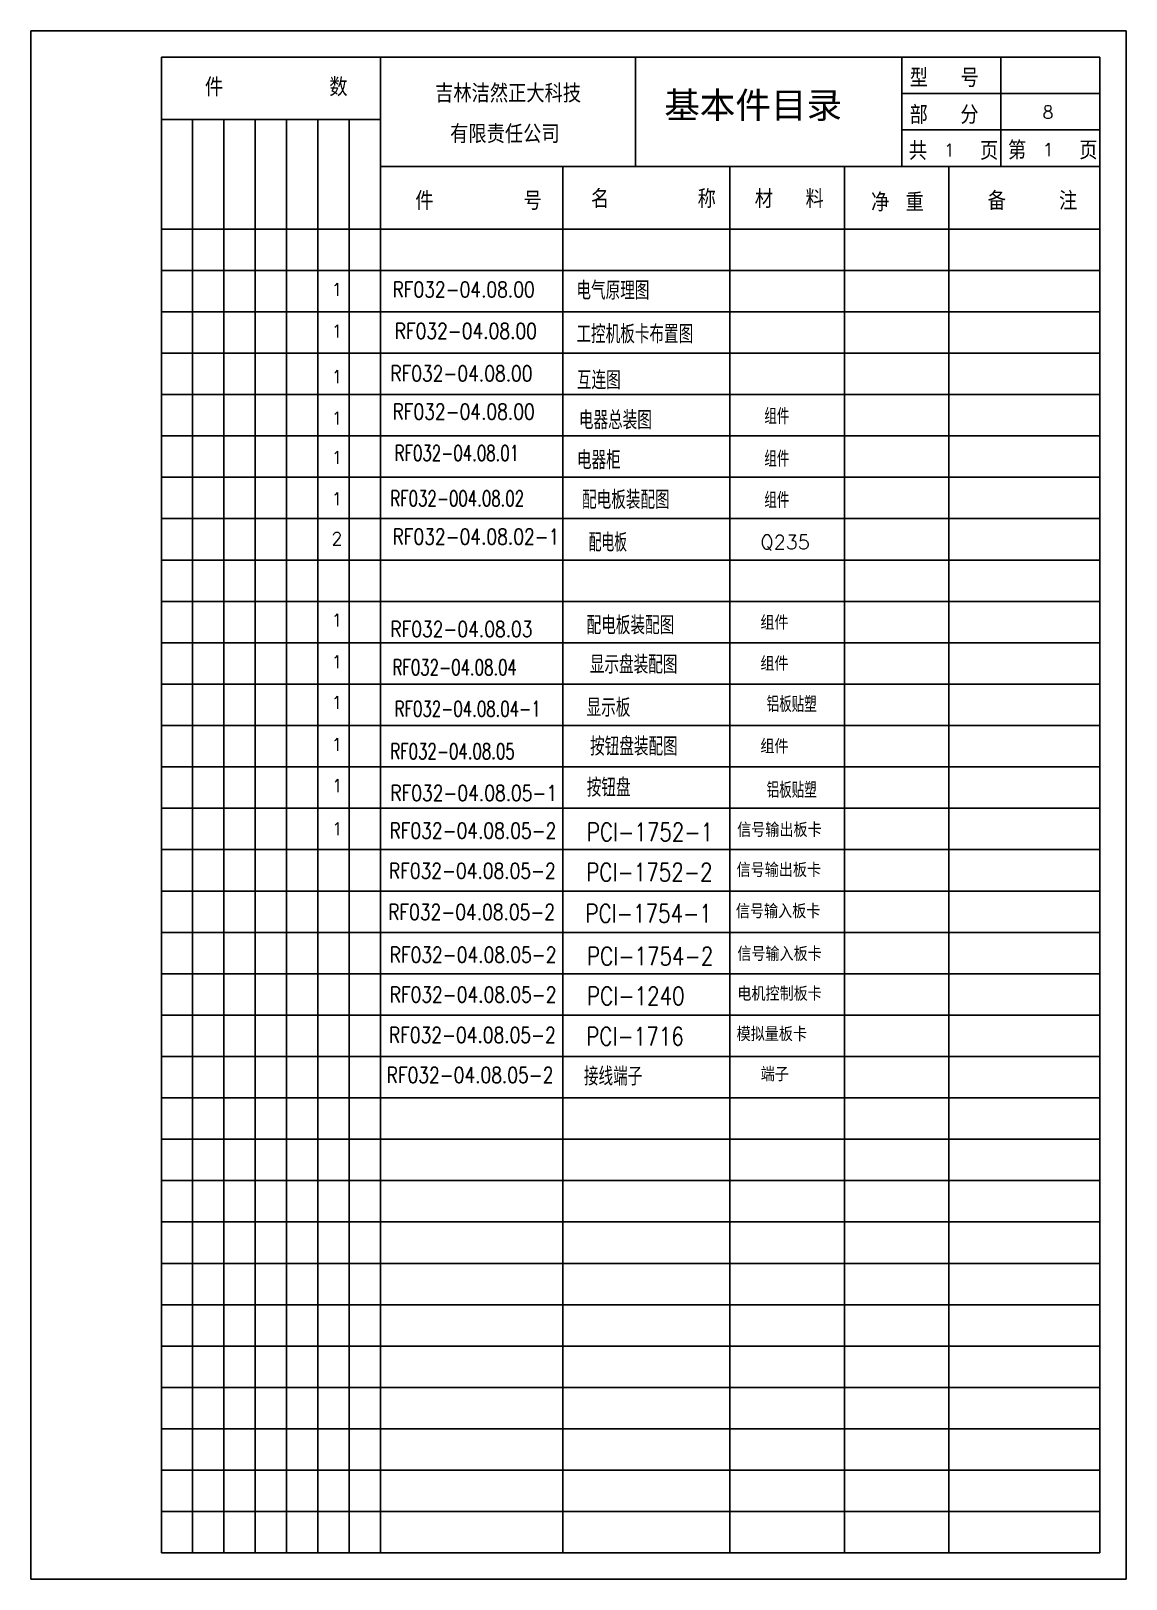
# Model space of a CAD drawing. Extents: x 0 to 210, y 0 to 297.
import ezdxf

# ---------------------------------------------------------------- set-up
doc = ezdxf.new("R2010")
doc.units = 0
for name, color, linetype in [('01', 7, 'CONTINUOUS'), ('02', 1, 'CONTINUOUS'), ('03C', 3, 'CONTINUOUS')]:
    doc.layers.add(name, color=color, linetype=linetype)
doc.styles.get("Standard").update_dxf_attribs({"font": 'txt.shx', "bigfont": 'hzfs.shx'})

msp = doc.modelspace()

# ---------------------------------------------------------------- linework, layer by layer
at = {"layer": '01'}
for p, q in [((25, 5), (25, 292)), ((25, 292), (205, 292)), ((67, 5), (67, 292)), ((115.96, 292), (115.96, 271)), ((167, 292), (167, 271)), ((205, 292), (205, 5)), ((67, 271), (205, 271)), ((25, 50), (25, 5)), ((205, 5), (25, 5))]:
    msp.add_line(p, q, dxfattribs=at)
at = {"layer": '02'}
for p, q in [((186, 292), (186, 271)), ((167, 285), (205, 285)), ((25, 280), (67, 280)), ((31, 5), (31, 280)), ((37, 5), (37, 280)), ((43, 5), (43, 280)), ((49, 5), (49, 280)), ((55, 5), (55, 280)), ((61, 5), (61, 280)), ((167, 278), (205, 278)), ((102, 5), (102, 271)), ((134, 5), (134, 271)), ((156, 5), (156, 271)), ((176, 5), (176, 271)), ((25, 259), (74, 259)), ((74, 259), (205, 259)), ((205, 251.06), (25, 251.06)), ((205, 243.12), (25, 243.12)), ((205, 235.19), (25, 235.19)), ((205, 227.25), (25, 227.25)), ((205, 219.31), (25, 219.31)), ((205, 211.38), (25, 211.38)), ((205, 203.44), (25, 203.44)), ((205, 195.5), (25, 195.5)), ((205, 187.56), (25, 187.56)), ((205, 179.62), (25, 179.62)), ((205, 171.69), (25, 171.69)), ((205, 163.75), (25, 163.75)), ((205, 155.81), (25, 155.81)), ((205, 147.88), (25, 147.88)), ((205, 139.94), (25, 139.94)), ((205, 132), (25, 132)), ((205, 124.06), (25, 124.06)), ((205, 116.12), (25, 116.12)), ((205, 108.19), (25, 108.19)), ((205, 100.25), (25, 100.25)), ((205, 92.31), (25, 92.31)), ((205, 84.38), (25, 84.38)), ((205, 76.44), (25, 76.44)), ((205, 68.5), (25, 68.5)), ((205, 60.56), (25, 60.56)), ((205, 52.62), (25, 52.62)), ((205, 44.69), (25, 44.69)), ((205, 36.75), (25, 36.75)), ((205, 28.81), (25, 28.81)), ((205, 20.88), (25, 20.88)), ((205, 12.94), (25, 12.94))]:
    msp.add_line(p, q, dxfattribs=at)
at = {"layer": '02', "linetype": 'Continuous'}
msp.add_lwpolyline([(0, 0), (0, 297), (210, 297), (210, 0)], close=True, dxfattribs=at)

# ---------------------------------------------------------------- texts
at = {"layer": '03C'}
for s, height, p in [('件      数', 3.5, (33.36, 284.47)), (' 型  号', 3.5, (165.4, 286.24)), ('吉林洁然正大科技', 3.5, (77.5, 283.27)), ('部  分', 3.5, (168.49, 279.15)), ('8', 2.45, (193.99, 280.21)), ('有限责任公司', 3.5, (80.38, 275.47)), ('第   页', 3.5, (187.36, 272.34)), ('共   页', 3.5, (168.34, 272.25)), ('1', 2.45, (175.08, 272.91)), ('1', 2.45, (194.02, 273)), (' 件     号', 3.5, (70.6, 262.66)), ('名     称', 3.5, (107.39, 263.03)), ('材  料', 3.5, (138.8, 263.03)), ('净 重', 3.5, (161.1, 262.38)), ('备   注', 3.5, (183.47, 262.66)), ('1', 2.45, (57.62, 246.16)), ('1', 2.45, (57.62, 238.2)), ('1', 2.45, (57.62, 229.45)), ('1', 2.45, (57.62, 221.51)), ('1', 2.45, (57.62, 213.96)), ('1', 2.45, (57.62, 206)), ('2', 2.45, (57.62, 198.37)), ('Q235', 2.7, (139.88, 197.6)), ('1', 2.45, (57.62, 182.72)), ('组件', 2.7, (139.88, 182.13)), ('1', 2.45, (57.62, 174.72)), ('组件', 2.7, (139.88, 174.25)), ('1', 2.45, (57.62, 166.92)), ('1', 2.45, (57.62, 158.86)), ('组件', 2.7, (139.88, 158.38)), ('1', 2.45, (57.69, 150.98)), ('1', 2.45, (57.7, 142.71)), ('信号输出板卡', 2.7, (135.43, 142.37)), ('信号输出板卡', 2.7, (135.32, 134.67)), ('信号输入板卡', 2.7, (135.18, 126.76)), ('信号输入板卡', 2.7, (135.46, 118.57)), ('电机控制板卡', 2.7, (135.46, 110.93)), ('模拟量板卡', 2.7, (135.32, 103.19)), ('端子', 2.7, (139.94, 95.49))]:
    msp.add_text(s, height=height, dxfattribs=at).set_placement(p)
for s, height, width, p in [('RF032-04.08.00', 3, 0.8, (69.34, 245.9)), ('电气原理图', 3.5, 0.8, (104.6, 245.45)), ('RF032-04.08.00', 3, 0.8, (69.76, 237.95)), ('工控机板卡布置图', 3.5, 0.8, (104.6, 237.08)), ('RF032-04.08.00', 3, 0.8, (68.92, 229.79)), ('互连图', 3.5, 0.8, (104.7, 228.24)), ('RF032-04.08.00', 3, 0.8, (69.34, 222.46)), ('电器总装图', 3.5, 0.8, (105.07, 220.58)), ('组件', 3, 0.8, (140.64, 221.56)), ('RF032-04.08.01', 3, 0.7, (69.76, 214.51)), ('电器柜', 3.5, 0.8, (104.7, 212.92)), ('组件', 3, 0.8, (140.64, 213.41)), ('RF032-004.08.02', 3, 0.7, (68.92, 205.81)), ('配电板装配图', 3.5, 0.8, (105.68, 205.3)), ('组件', 3, 0.8, (140.64, 205.47)), ('RF032-04.08.02-1', 3, 0.8, (69.34, 198.48)), ('配电板', 3.5, 0.7, (106.96, 197.12)), ('配电板装配图', 3.5, 0.8, (106.56, 181.24)), ('RF032-04.08.03', 3, 0.8, (68.92, 180.74)), ('RF032-04.08.04', 3, 0.7, (69.34, 173.41)), ('显示盘装配图', 3.5, 0.8, (107.18, 173.69)), ('铝板贴塑', 3, 0.8, (141.09, 166.32)), ('RF032-04.08.04-1', 3, 0.7, (69.76, 165.45)), ('显示板', 3.5, 0.8, (106.55, 165.41)), ('按钮盘装配图', 3.5, 0.8, (107.22, 157.98)), ('RF032-04.08.05', 3, 0.7, (68.92, 157.3)), ('RF032-04.08.05-1', 3, 0.8, (68.92, 149.3)), ('按钮盘', 3.5, 0.8, (106.59, 150.09)), ('铝板贴塑', 3, 0.8, (141.09, 149.87)), ('RF032-04.08.05-2', 3, 0.8, (68.76, 142.07)), ('PCI-1752-1', 3.5, 0.8, (106.58, 141.56)), ('RF032-04.08.05-2', 3, 0.8, (68.65, 134.37)), ('PCI-1752-2', 3.5, 0.8, (106.48, 133.86)), ('RF032-04.08.05-2', 3, 0.8, (68.51, 126.46)), ('PCI-1754-1', 3.5, 0.8, (106.34, 125.95)), ('RF032-04.08.05-2', 3, 0.8, (68.79, 118.27)), ('PCI-1754-2', 3.5, 0.8, (106.62, 117.75)), ('RF032-04.08.05-2', 3, 0.8, (68.79, 110.63)), ('PCI-1240', 3.5, 0.8, (106.62, 110.12)), ('RF032-04.08.05-2', 3, 0.8, (68.65, 102.88)), ('PCI-1716', 3.5, 0.8, (106.48, 102.37)), ('RF032-04.08.05-2', 3, 0.8, (68.21, 95.19)), ('接线端子', 3.5, 0.8, (106.04, 94.68))]:
    msp.add_text(s, height=height, dxfattribs=dict(at, width=width)).set_placement(p)
at = {"layer": '03C', "insert": (121.44, 285.27), "char_height": 5, "attachment_point": 1}
msp.add_mtext('\\f黑体|b0|i0|c134|p2;基本件目录', dxfattribs=at)

doc.saveas('drawing.dxf')
